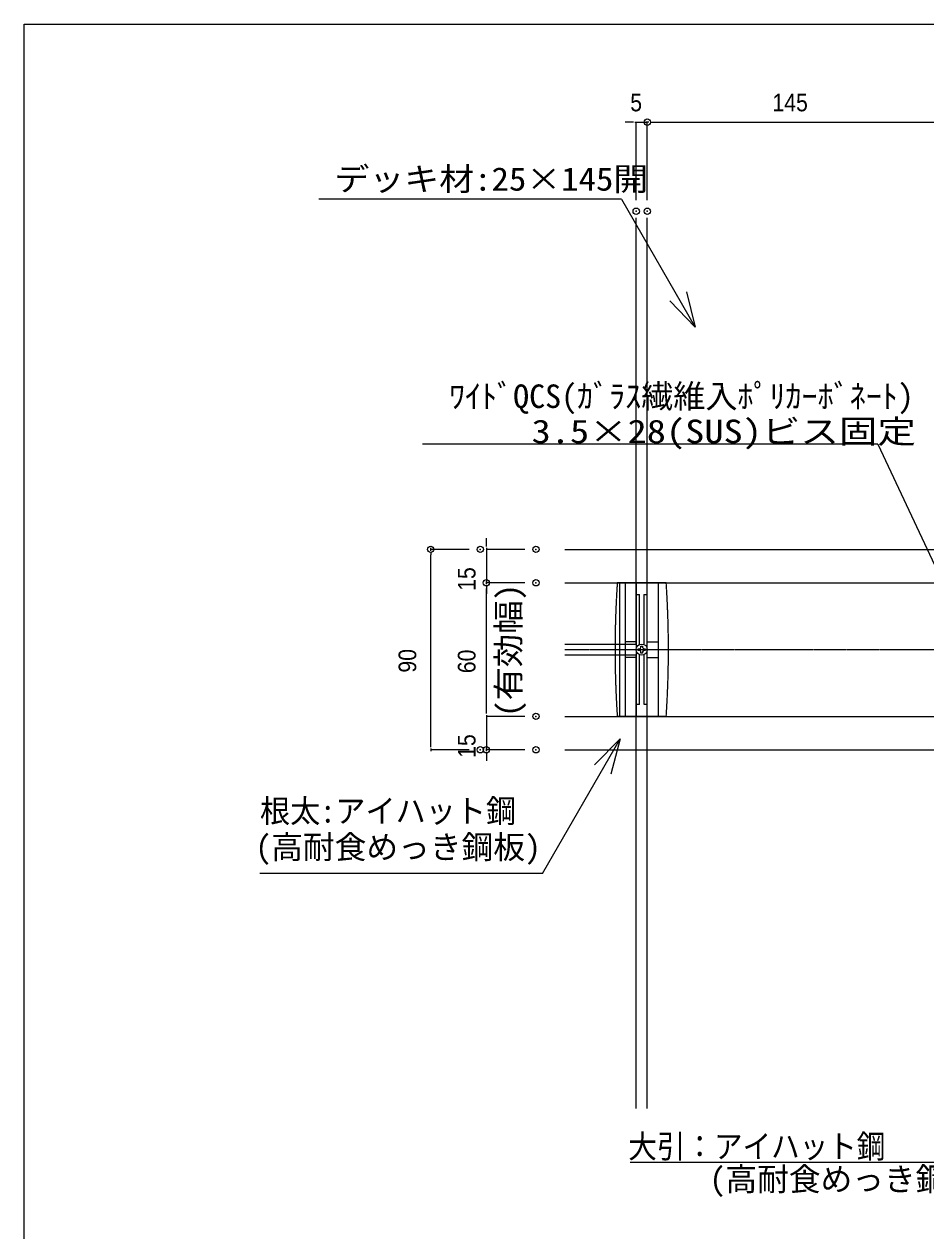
# Model space of a CAD drawing. Units: millimetres, scale not verified. Extents: x -12715 to 12220, y -3398 to 4210.
# Drawn here: x 2519 to 2924, y 3054 to 3596 of the extents above; entities that cross this region are included whole.
import ezdxf
from ezdxf.enums import TextEntityAlignment as Align

# ---------------------------------------------------------------- set-up
doc = ezdxf.new("R2010")
doc.units = ezdxf.units.MM
doc.header["$LTSCALE"] = 5.7
doc.header["$PDMODE"] = 32
doc.header["$PDSIZE"] = 2.85
doc.linetypes.add('CHAIN1', pattern=[8, 5, -1, 1, -1])
doc.linetypes.add('DASHED1', pattern=[1.8, 1.2, -0.6])
for name, color, linetype, lineweight in [('0-0_図枠', 7, 'Continuous', 9), ('0-1_デッキ', 7, 'Continuous', 9), ('0-2_文字', 4, 'Continuous', 9), ('0-3_寸法', 7, 'Continuous', 9), ('0-5_根太', 4, 'Continuous', 9), ('0-7_0', 7, 'Continuous', 9), ('0-B_WQCS', 4, 'Continuous', 9)]:
    doc.layers.add(name, color=color, linetype=linetype, lineweight=lineweight)
doc.layers.add('0-8_DEFPOINTS', color=7, linetype='Continuous')
doc.styles.add('Osaka', font='')
doc.styles.add('ＭＳ ゴシック', font='')
doc.styles.get('Osaka').set_extended_font_data('Osaka')
doc.styles.get('ＭＳ ゴシック').set_extended_font_data('MS Gothic')

# ---------------------------------------------------------------- blocks, each defined once
blk = doc.blocks.new('_DOT')
at = {"layer": '0-7_0'}
for p, q in [((-20, 0), (-40, 0)), ((-10, 0), (10, 0))]:
    blk.add_line(p, q, dxfattribs=at)
blk = doc.blocks.new('グループ-267-1')
at = {"layer": '0-5_根太', "linetype": 'DASHED1'}
for p, q in [((99772.1, 17598.7), (120996.4, 17598.7)), ((99772.1, 16998.7), (120996.4, 16998.7)), ((99772.1, 14598.7), (120996.4, 14598.7)), ((99772.1, 13998.7), (120996.4, 13998.7))]:
    blk.add_line(p, q, dxfattribs=at)
at = {"layer": '0-5_根太', "linetype": 'CHAIN1'}
blk.add_line((99772.1, 15798.7), (122654.6, 15798.7), dxfattribs=at)
blk = doc.blocks.new('シンボル-24')
at = {"layer": '0-2_文字', "style": 'ＭＳ ゴシック', "width": 0.9}
blk.add_text('大引：アイハット鋼', height=417.9, dxfattribs=at).set_placement((-2575.2, -305.6), align=Align.BOTTOM_LEFT)
at = {"layer": '0-2_文字', "style": 'ＭＳ ゴシック'}
blk.add_text('\u3000\u3000 (高耐食めっき鋼板)', height=417.9, dxfattribs=at).set_placement((-2540, -894), align=Align.BOTTOM_LEFT)
blk = doc.blocks.new('シンボル-23')
at = {"layer": '0-2_文字', "style": 'ＭＳ ゴシック', "width": 0.95}
blk.add_text('根太:アイハット鋼', height=417.9, dxfattribs=at).set_placement((-1232, 430.3), align=Align.BOTTOM_LEFT)
at = {"layer": '0-2_文字', "style": 'ＭＳ ゴシック'}
blk.add_text('(高耐食めっき鋼板)', height=417.9, dxfattribs=at).set_placement((-1314.7, -217.8), align=Align.BOTTOM_LEFT)
blk = doc.blocks.new('グループ-401-1')
at = {"layer": '0-B_WQCS'}
blk.add_line((16, -39.2), (16, -62.5), dxfattribs=at)
for points in [[(-39.2, -16), (-62.5, -16), (-62.5, 16), (-39.2, 16)], [(-16, 39.3), (-16, 62.5), (16, 62.5), (16, 39.3)], [(39.2, 16), (62.5, 16), (62.5, -16), (39.2, -16)], [(16, -62.5), (-16, -62.5), (-16, -39.2)]]:
    blk.add_lwpolyline(points, dxfattribs=at)
blk.add_circle((0, 0), 100, dxfattribs=at)
for centre, start, end in [((-39.2, 39.3), 270, 0), ((39.2, 39.3), 180, 270), ((-39.2, -39.2), 0, 90), ((39.2, -39.2), 90, 180)]:
    blk.add_arc(centre, 23.2, start, end, dxfattribs=at)
blk = doc.blocks.new('グループ-402-1')
at = {"layer": '0-B_WQCS'}
blk.add_blockref('グループ-401-1', (0, 0), dxfattribs=at)
blk = doc.blocks.new('グループ-403-1')
at = {"layer": '0-B_WQCS', "linetype": 'DASHED1'}
for p, q in [((440, 1200), (-440, 1200)), ((-400, 1193.3), (-400, -1193.3)), ((-299.7, 1200), (-299.7, -1200)), ((-99.7, 1200), (-99.7, 29.8)), ((99.7, 29.8), (99.7, 1200)), ((299.7, -1200), (299.7, 1200)), ((-99.7, 988.4), (-40, 988.4)), ((-40, 96), (-40, 988.4)), ((40, 988.4), (40, 96)), ((40, 988.4), (99.7, 988.4)), ((-99.7, 140), (-299.7, 140)), ((99.7, 140), (299.7, 140)), ((-99.7, -140), (-299.7, -140)), ((-99.7, -29.8), (-99.7, -1200)), ((-40, -988.4), (-40, -96)), ((40, -96), (40, -988.4)), ((99.7, -1200), (99.7, -29.8)), ((99.7, -140), (299.7, -140)), ((-40, -988.4), (-99.7, -988.4)), ((99.7, -988.4), (40, -988.4)), ((440, -1200), (-440, -1200))]:
    blk.add_line(p, q, dxfattribs=at)
at = {"layer": '0-B_WQCS'}
for p, q in [((-99.7, 1200), (100.3, 1200)), ((100.3, -1200), (-99.7, -1200))]:
    blk.add_line(p, q, dxfattribs=at)
at = {"layer": '0-B_WQCS', "linetype": 'DASHED1'}
for centre, start, end in [((17540, 0), 176.1817, 183.8183), ((-17540, 0), 0, 3.8183), ((-17540, 0), 356.1817, 0)]:
    blk.add_arc(centre, 18020, start, end, dxfattribs=at)
at = {"layer": '0-B_WQCS'}
blk.add_blockref('グループ-402-1', (0, 0), dxfattribs=at)
blk = doc.blocks.new('グループ-404-1')
at = {"layer": '0-B_WQCS'}
blk.add_blockref('グループ-403-1', (0, 0), dxfattribs=at)
blk = doc.blocks.new('WQCS2016平')
at = {"layer": '0-B_WQCS'}
blk.add_blockref('グループ-404-1', (0, 0), dxfattribs=at)

msp = doc.modelspace()

# ---------------------------------------------------------------- linework, layer by layer
at = {"layer": '0-0_図枠', "color": 5}
msp.add_lwpolyline([(2518.984, 3595.811), (4518.984, 3595.811), (4518.984, 2295.811), (2518.984, 2295.811)], close=True, dxfattribs=at)
at = {"layer": '0-1_デッキ'}
for p, q in [((2793.894, 3317.468), (2793.894, 3508.859)), ((2798.894, 3108.859), (2798.894, 3508.859)), ((2761.889, 3317.468), (2793.894, 3317.468)), ((2793.894, 3312.468), (2761.889, 3312.468)), ((2793.894, 3108.859), (2793.894, 3312.468))]:
    msp.add_line(p, q, dxfattribs=at)
at = {"layer": '0-2_文字'}
for p, q in [((2787.275, 3517.194), (2651.392, 3517.194)), ((2787.275, 3517.194), (2820.463, 3459.712)), ((2902.485, 3407.186), (2697.873, 3407.186)), ((2902.485, 3407.186), (2939.817, 3327.467)), ((2751.823, 3214.416), (2786.733, 3274.882)), ((2751.823, 3214.416), (2624.924, 3214.416)), ((2953.748, 3084.634), (2791.244, 3084.634))]:
    msp.add_line(p, q, dxfattribs=at)
for points in [[(2816.487, 3475.659), (2820.463, 3459.712), (2809.046, 3471.535)], [(2775.112, 3263.26), (2786.733, 3274.882), (2782.479, 3259.007)]]:
    msp.add_lwpolyline(points, dxfattribs=at)
at = {"layer": '0-3_寸法'}
for p, q in [((2791.391, 3551.793), (2788.887, 3551.793)), ((2793.894, 3516.793), (2793.894, 3551.793)), ((2793.894, 3551.793), (2798.894, 3551.793)), ((2798.894, 3516.793), (2798.894, 3551.793)), ((2798.894, 3516.793), (2798.894, 3551.793)), ((2801.398, 3551.793), (2941.391, 3551.793)), ((2801.398, 3551.793), (2803.902, 3551.793)), ((2726.6, 3362.471), (2726.6, 3364.975)), ((2718.885, 3359.968), (2701.6, 3359.968)), ((2743.885, 3359.968), (2726.6, 3359.968)), ((2726.6, 3359.968), (2726.6, 3344.968)), ((2701.6, 3272.471), (2701.6, 3357.464)), ((2743.885, 3344.968), (2726.6, 3344.968)), ((2743.885, 3344.968), (2726.6, 3344.968)), ((2726.6, 3287.471), (2726.6, 3342.464)), ((2726.6, 3342.464), (2726.6, 3339.96)), ((2726.6, 3287.471), (2726.6, 3289.975)), ((2743.885, 3284.968), (2726.6, 3284.968)), ((2743.885, 3284.968), (2726.6, 3284.968)), ((2726.6, 3284.968), (2726.6, 3269.968)), ((2718.885, 3269.968), (2701.6, 3269.968)), ((2743.885, 3269.968), (2726.6, 3269.968)), ((2726.6, 3267.464), (2726.6, 3264.96))]:
    msp.add_line(p, q, dxfattribs=at)
at = {"layer": '0-8_DEFPOINTS'}
for p in [(2798.894, 3551.793), (2793.894, 3511.793), (2798.894, 3511.793), (2701.6, 3359.968), (2723.885, 3359.968), (2748.885, 3359.968), (2726.6, 3344.968), (2748.885, 3344.968), (2748.885, 3284.968), (2723.885, 3269.968), (2726.6, 3269.968), (2748.885, 3269.968)]:
    msp.add_point(p, dxfattribs=at)

# ---------------------------------------------------------------- block references
at = {"layer": '0-2_文字', "xscale": 0.025, "yscale": 0.025}
for name, p in [('シンボル-23', (2655.723, 3223.4)), ('シンボル-24', (2854.744, 3091.171))]:
    msp.add_blockref(name, p, dxfattribs=at)
at = {"layer": '0-3_寸法', "xscale": 0.06259308, "yscale": 0.06259308}
msp.add_blockref('_DOT', (2793.894, 3551.793), dxfattribs=at)
for p, rotation in [((2798.894, 3551.793), 180), ((2798.894, 3551.793), 180), ((2701.6, 3359.968), 90), ((2726.6, 3359.968), 270), ((2726.6, 3344.968), 90), ((2726.6, 3344.968), 90), ((2726.6, 3284.968), 270), ((2726.6, 3284.968), 270), ((2701.6, 3269.968), 270), ((2726.6, 3269.968), 90)]:
    msp.add_blockref('_DOT', p, dxfattribs=dict(at, rotation=rotation))
at = {"layer": '0-5_根太', "xscale": 0.025, "yscale": 0.025}
msp.add_blockref('グループ-267-1', (267.586, 2920), dxfattribs=at)
at = {"layer": '0-B_WQCS', "xscale": 0.025, "yscale": 0.025}
msp.add_blockref('WQCS2016平', (2796.394, 3314.968), dxfattribs=at)

# ---------------------------------------------------------------- texts
at = {"layer": '0-2_文字', "style": 'ＭＳ ゴシック'}
for s, height, width, p in [('デッキ材:25×145開', 10.45, 1.1, (2658.385, 3517.921)), ('3.5×28(SUS)ビス固定', 10.56, 1.2, (2746.92, 3404.497))]:
    msp.add_text(s, height=height, dxfattribs=dict(at, width=width)).set_placement(p, align=Align.BOTTOM_LEFT)
msp.add_text('ﾜｲﾄﾞQCS(ｶﾞﾗｽ繊維入ﾎﾟﾘｶｰﾎﾞﾈｰﾄ)', height=10.56, dxfattribs=at).set_placement((2709.816, 3420.283), align=Align.BOTTOM_LEFT)
at = {"layer": '0-3_寸法', "style": 'Osaka', "width": 0.9}
for s, p in [('5', (2791.223, 3554.293)), ('145', (2855.106, 3554.293))]:
    msp.add_text(s, height=7.918, dxfattribs=at).set_placement(p, align=Align.BOTTOM_LEFT)
for s, p in [('15', (2724.1, 3341.35)), ('90', (2697.474, 3304.626)), ('60', (2724.1, 3304.367)), ('15', (2724.1, 3266.35))]:
    msp.add_text(s, height=7.918, rotation=90, dxfattribs=at).set_placement(p, align=Align.BOTTOM_LEFT)
at = {"layer": '0-3_寸法', "color": 4, "style": 'ＭＳ ゴシック', "width": 1.05}
msp.add_text('(有効幅)', height=10.45, rotation=90, dxfattribs=at).set_placement((2744.853, 3284.677), align=Align.BOTTOM_LEFT)

doc.saveas('drawing.dxf')
